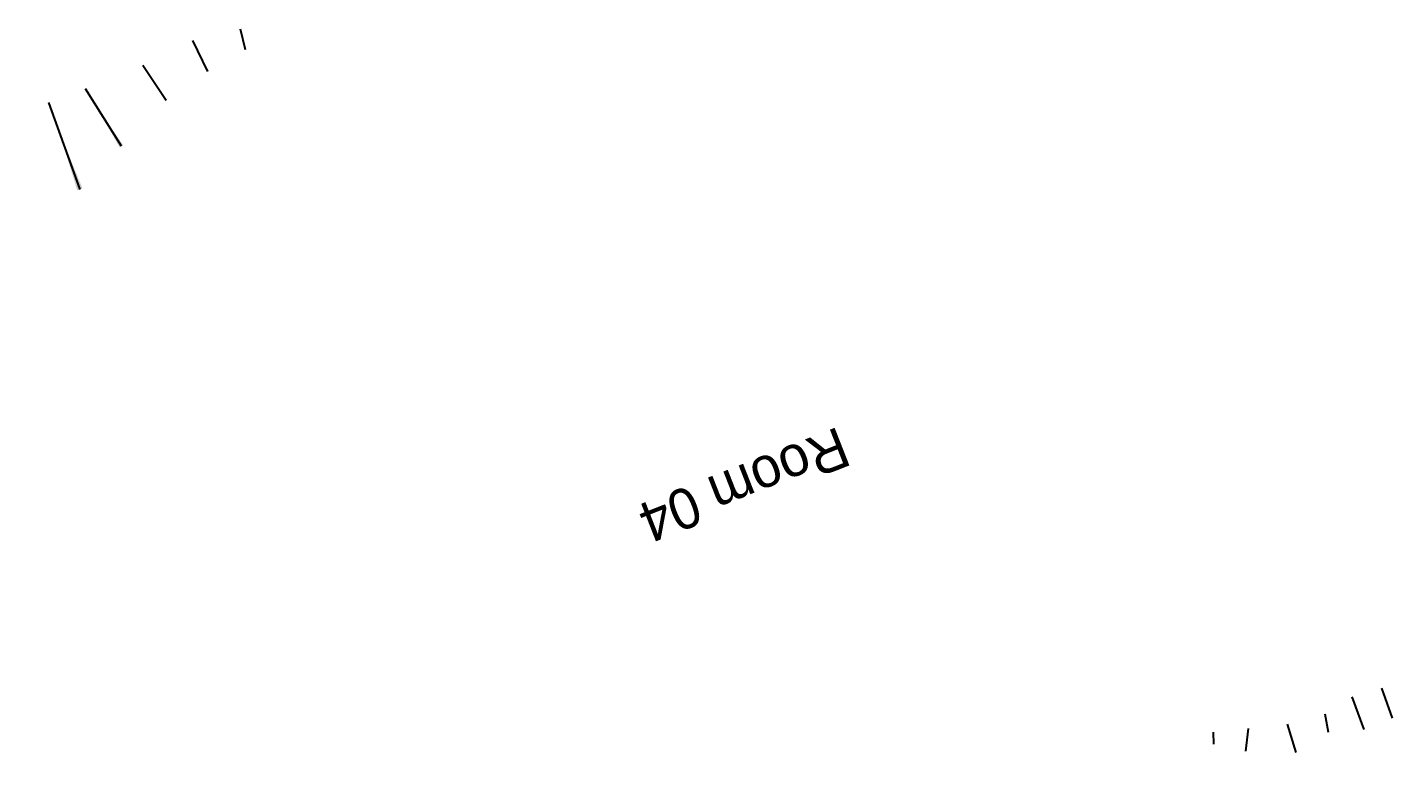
# Model space of a CAD drawing. Header units: millimetres. Extents: x -3113 to 15022, y -19591 to 4665.
# Drawn here: x -323 to 1711, y 184 to 1285 of the extents above; entities that cross this region are included whole.
import ezdxf

# ---------------------------------------------------------------- set-up
doc = ezdxf.new("R2010")
doc.units = ezdxf.units.MM
doc.header["$XCLIPFRAME"] = 2
doc.layers.add('0A-anno', color=6, linetype='Continuous', lineweight=13)
doc.layers.add('0A-hatchures', color=4, linetype='Continuous', lineweight=25)
doc.styles.add('Annotative', font='Akzidenz-grotesk-roman.ttf')
picture_1 = doc.add_image_def('image1.tif', size_in_pixel=(6668, 8809))

# ---------------------------------------------------------------- blocks, each defined once
blk = doc.blocks.new('T5')
blk.add_line((0, -0.002), (1, -0.002))
at = {"linetype": 'Continuous'}
blk.add_solid([(0, -0.031), (0, 0.03), (0.638, -0.001)], dxfattribs=at)

msp = doc.modelspace()

# ---------------------------------------------------------------- block references
at = {"layer": '0A-hatchures', "lineweight": 18}
for p, xscale, yscale, zscale, rotation in [((1, 1252), 31.43735500379001, 31.43735500379001, 31.43735500379001, 104.0047210391474), ((-54.9, 1219.7), 51.373989262071, 51.373989262071, 51.373989262071, 115.8672431451298), ((-116.9, 1176.4), 62.72241985914999, 62.72241985914999, 62.72241985914999, 123.5870959350758), ((-183.5, 1108.6), 100.4026880672721, 100.4026880672721, 100.4026880672721, 122.0804840521699), ((-245.2, 1044.5), 137.2013484615079, 137.2013484615079, 137.2013484615079, 109.7629322615556), ((1645.7, 290.6), 51.77607332413098, 51.77607332413098, 51.77607332413098, 290.4872713477399), ((1690, 303.7), 47.38572015055901, 47.38572015055901, 47.38572015055901, 289.7626005762621), ((1605.9, 265.3), 27.31596911053499, 27.31596911053499, 27.31596911053499, 279.4716233819389), ((1549.8, 249.9), 43.76016103305001, 43.76016103305001, 43.76016103305001, 286.662883817778), ((1439.8, 238.2), 17.754814238288, 17.754814238288, 17.754814238288, 270.5185960074761), ((1491.5, 243.6), 33.64762914661999, 33.64762914661999, 33.64762914661999, 263.2604546987538)]:
    msp.add_blockref('T5', p, dxfattribs=dict(at, xscale=xscale, yscale=yscale, zscale=zscale, rotation=rotation))

# ---------------------------------------------------------------- texts
at = {"layer": '0A-anno', "insert": (893.8, 665.2), "char_height": 60, "width": 857188.759, "attachment_point": 4, "rotation": 201.4181, "style": 'Annotative'}
msp.add_mtext('Room 04', dxfattribs=at)

# ---------------------------------------------------------------- pictures from other files: only their frames are drawn
image = msp.add_image(picture_1, insert=(4548.8, 3178.5), size_in_units=(6667, 8807.6), rotation=-180)
image.set_boundary_path([(2179.18, 8808.5), (-0.5, 3859.02), (791.07, 3508.7), (-0.5, 1607.6), (-0.5, 1607.6), (3674.99, -0.5), (6667.5, 6386.38), (6667.5, 7108.85), (2641.04, 8808.5), (2179.18, 8808.5)])

doc.saveas('drawing.dxf')
